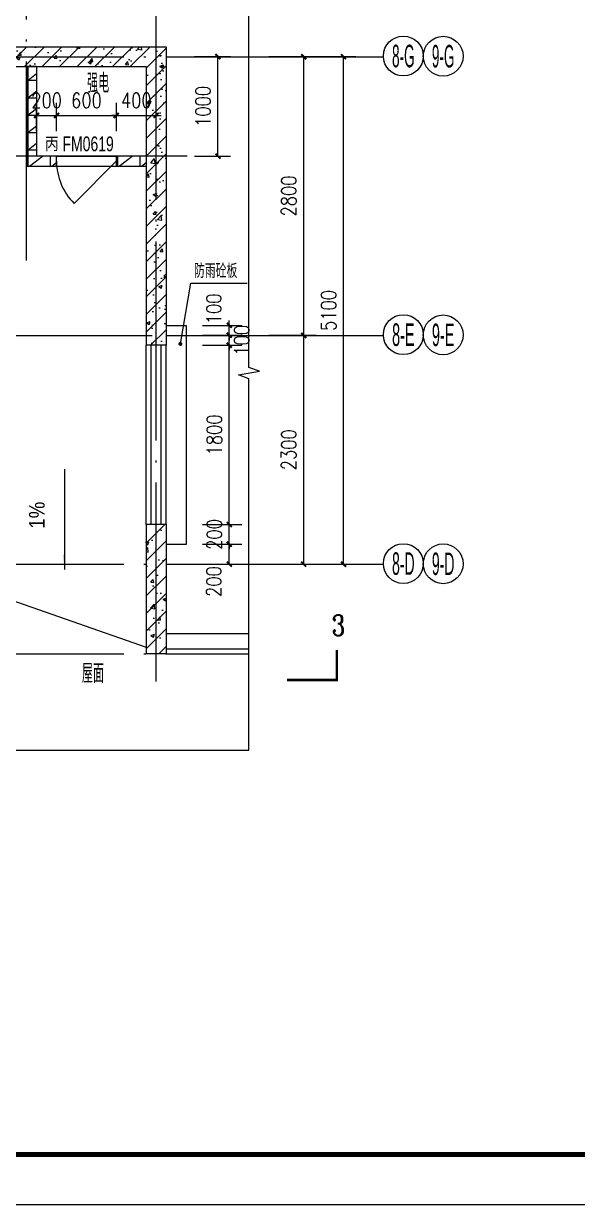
# Model space of a CAD drawing. Extents: x 718358 to 1668613, y -348838 to -159582.
# Drawn here: x 817805 to 823364, y -263294 to -251430 of the extents above; entities that cross this region are included whole.
import ezdxf
from ezdxf.enums import TextEntityAlignment as Align

# ---------------------------------------------------------------- set-up
doc = ezdxf.new("R2010")
doc.units = 0
doc.header["$LTSCALE"] = 1000
doc.linetypes.add('DOTE', pattern=[2.42, 2, -0.2, 0.02, -0.2])
for name, color, linetype in [('建-可见线', 7, 'Continuous'), ('建-图框', 4, 'Continuous'), ('建-墙体', 2, 'Continuous'), ('建-尺寸', 73, 'Continuous'), ('建-引出', 3, 'Continuous'), ('建-影线', 8, 'Continuous'), ('建-房间名', 7, 'Continuous'), ('建-柱子', 6, 'Continuous'), ('建-符号', 3, 'Continuous'), ('建-符号说明', 7, 'Continuous'), ('建-轴标', 3, 'Continuous'), ('建-轴网', 14, 'DOTE'), ('建-门', 4, 'Continuous'), ('建-门窗-编号', 7, 'Continuous'), ('建-阳台', 5, 'Continuous'), ('排水线', 41, 'Continuous')]:
    doc.layers.add(name, color=color, linetype=linetype)
doc.styles.add('_TCH_AXIS', font='gt宽度调整.shx', dxfattribs={"bigfont": 'gt国标汉字.shx'})
doc.styles.add('_TCH_DIM', font='gt单线西文.shx', dxfattribs={"width": 0.8, "bigfont": 'gt单线中文.shx'})
doc.styles.add('_TCH_LABEL', font='COMPLEX', dxfattribs={"bigfont": 'GBCBIG'})
doc.styles.add('_TCH_WINDOW', font='gt单线西文.shx', dxfattribs={"height": 3.5, "bigfont": 'gt单线中文.shx'})
doc.styles.add('DIM_FONT', font='SIMPLEX.shx', dxfattribs={"width": 0.8, "bigfont": 'GBCBIG.shx'})
doc.dimstyles.new('DIMN50', dxfattribs={"dimscale": 0.5, "dimtxt": 300, "dimasz": 100, "dimexe": 250, "dimexo": 300, "dimgap": 150, "dimtad": 1, "dimdec": 0, "dimzin": 0, "dimdsep": 46, "dimtxsty": 'DIM_FONT', "dimblk": 'ARCHTICK', "dimcen": 0.09, "dimdle": 1, "dimclrt": 7, "dimazin": 2, "dimtfac": 1, "dimtdec": 0, "dimtix": 1, "dimtmove": 2, "dimatfit": 3, "dimldrblk": 'ARCHTICK', "dimfxl": 1, "dimtolj": 1, "dimtzin": 0, "dimarcsym": 0})
pattern_1 = [(45, (0, 0), (-88.388348, 88.388348), []), (50, (0, 0), (358.63009, -31.37607), [37.5, -412.5]), (355, (0, 0), (-69.37567, 376.09607), [30, -330]), (100.4514, (29.9, -2.6), (289.25469, 344.71977), [31.8701, -350.57106]), (46.1842, (0, 100), (533.62052, -82.7595), [56.25, -618.75]), (96.6356, (44.47, 93.1), (467.33135, 487.05894), [47.80514, -525.8565]), (351.1842, (0, 100), (467.33097, 487.0593), [45, -495]), (21, (50, 75), (298.45353, -201.30945), [37.5, -412.5]), (326, (50, 75), (121.65767, 362.57502), [30, -330]), (71.4514, (74.87, 58.22), (420.11131, 161.26525), [31.8701, -350.57106]), (37.5, (0, 0), (6.079928, 166.446927), [0, -326, 0, -335, 0, -331.25]), (7.5, (0, 0), (131.53477, 197.205856), [0, -191, 0, -318.5, 0, -126.25]), (327.5, (-111.5, 0), (266.911218, -11.277436), [0, -125, 0, -390, 0, -517.5]), (317.5, (-161.5, 0), (291.593085, 50.05249), [0, -162.5, 0, -259, 0, -367.5])]
pattern_2 = [(0, (0, 0), (0, 175), []), (37.875, (200, 0), (-84.807639, 109.038328), []), (90, (200, 0), (-225, 1e-14), [])]

# ---------------------------------------------------------------- blocks, each defined once
blk = doc.blocks.new('_ArchTick')
at = {"color": 0, "linetype": 'ByBlock', "const_width": 0.4}
blk.add_lwpolyline([(-0.5, -0.5), (0.5, 0.5)], dxfattribs=at)
blk = doc.blocks.new('*D722')
at = {"layer": 'Defpoints', "color": 0, "transparency": 16777216}
for p in [(818136, -252352), (817936, -252662), (818136, -252662)]:
    blk.add_point(p, dxfattribs=at)
at = {"layer": '建-尺寸', "color": 0, "lineweight": -2, "transparency": 16777216}
for p, q in [((817936, -252512), (817936, -252227)), ((818136, -252512), (818136, -252227)), ((817936, -252352), (817886, -252352)), ((817936, -252352), (818136, -252352)), ((818136, -252352), (818186, -252352))]:
    blk.add_line(p, q, dxfattribs=at)
at = {"layer": '建-尺寸', "color": 0, "lineweight": -2, "transparency": 16777216, "xscale": 50, "yscale": 50, "zscale": 50}
blk.add_blockref('_ArchTick', (817936, -252352), dxfattribs=at)
at = {"layer": '建-尺寸', "color": 0, "lineweight": -2, "transparency": 16777216, "xscale": 50, "yscale": 50, "zscale": 50, "rotation": 180}
blk.add_blockref('_ArchTick', (818136, -252352), dxfattribs=at)
at = {"layer": '建-尺寸', "color": 7, "transparency": 16777216, "insert": (818036, -252202), "char_height": 150, "attachment_point": 5, "style": 'DIM_FONT'}
blk.add_mtext('\\A1;200', dxfattribs=at)
blk = doc.blocks.new('*D723')
at = {"layer": 'Defpoints', "color": 0, "transparency": 16777216}
for p in [(818736, -252352), (818136, -252662), (818736, -252662)]:
    blk.add_point(p, dxfattribs=at)
at = {"layer": '建-尺寸', "color": 0, "lineweight": -2, "transparency": 16777216}
for p, q in [((818136, -252512), (818136, -252227)), ((818736, -252512), (818736, -252227)), ((818135, -252352), (818736, -252352))]:
    blk.add_line(p, q, dxfattribs=at)
at = {"layer": '建-尺寸', "color": 0, "lineweight": -2, "transparency": 16777216, "xscale": 50, "yscale": 50, "zscale": 50, "rotation": 180}
blk.add_blockref('_ArchTick', (818136, -252352), dxfattribs=at)
at = {"layer": '建-尺寸', "color": 0, "lineweight": -2, "transparency": 16777216, "xscale": 50, "yscale": 50, "zscale": 50}
blk.add_blockref('_ArchTick', (818736, -252352), dxfattribs=at)
at = {"layer": '建-尺寸', "color": 7, "transparency": 16777216, "insert": (818436, -252202), "char_height": 150, "attachment_point": 5, "style": 'DIM_FONT'}
blk.add_mtext('\\A1;600', dxfattribs=at)
blk = doc.blocks.new('*D724')
at = {"layer": 'Defpoints', "color": 0, "transparency": 16777216}
for p in [(819136, -252352), (818736, -252662), (819136, -252662)]:
    blk.add_point(p, dxfattribs=at)
at = {"layer": '建-尺寸', "color": 0, "lineweight": -2, "transparency": 16777216}
for p, q in [((818736, -252512), (818736, -252227)), ((819136, -252512), (819136, -252227)), ((818736, -252352), (818686, -252352)), ((818736, -252352), (819136, -252352)), ((819136, -252352), (819186, -252352))]:
    blk.add_line(p, q, dxfattribs=at)
at = {"layer": '建-尺寸', "color": 0, "lineweight": -2, "transparency": 16777216, "xscale": 50, "yscale": 50, "zscale": 50}
blk.add_blockref('_ArchTick', (818736, -252352), dxfattribs=at)
at = {"layer": '建-尺寸', "color": 0, "lineweight": -2, "transparency": 16777216, "xscale": 50, "yscale": 50, "zscale": 50, "rotation": 180}
blk.add_blockref('_ArchTick', (819136, -252352), dxfattribs=at)
at = {"layer": '建-尺寸', "color": 7, "transparency": 16777216, "insert": (818936, -252202), "char_height": 150, "attachment_point": 5, "style": 'DIM_FONT'}
blk.add_mtext('\\A1;400', dxfattribs=at)
blk = doc.blocks.new('*D725')
at = {"layer": 'Defpoints', "color": 0, "transparency": 16777216}
for p in [(819371, -251762), (819756, -251762), (819371, -252762)]:
    blk.add_point(p, dxfattribs=at)
at = {"layer": '建-尺寸', "color": 0, "lineweight": -2, "transparency": 16777216}
for p, q in [((819521, -251762), (819881, -251762)), ((819756, -252763), (819756, -251762)), ((819521, -252762), (819881, -252762))]:
    blk.add_line(p, q, dxfattribs=at)
at = {"layer": '建-尺寸', "color": 0, "lineweight": -2, "transparency": 16777216, "xscale": 50, "yscale": 50, "zscale": 50}
for p, rotation in [((819756, -251762), 90), ((819756, -252762), 270)]:
    blk.add_blockref('_ArchTick', p, dxfattribs=dict(at, rotation=rotation))
at = {"layer": '建-尺寸', "color": 7, "transparency": 16777216, "insert": (819606, -252262), "char_height": 150, "attachment_point": 5, "rotation": 90, "style": 'DIM_FONT'}
blk.add_mtext('\\A1;1000', dxfattribs=at)
blk = doc.blocks.new('*D1202')
at = {"layer": 'Defpoints', "color": 0, "transparency": 16777216}
for p in [(820417, -251762), (821017, -251762), (820417, -256862)]:
    blk.add_point(p, dxfattribs=at)
at = {"layer": '建-尺寸', "color": 0, "lineweight": -2, "transparency": 16777216}
for p, q in [((820567, -251762), (821142, -251762)), ((821017, -256863), (821017, -251762)), ((820567, -256862), (821142, -256862))]:
    blk.add_line(p, q, dxfattribs=at)
at = {"layer": '建-尺寸', "color": 0, "lineweight": -2, "transparency": 16777216, "xscale": 50, "yscale": 50, "zscale": 50}
for p, rotation in [((821017, -251762), 90), ((821017, -256862), 270)]:
    blk.add_blockref('_ArchTick', p, dxfattribs=dict(at, rotation=rotation))
at = {"layer": '建-尺寸', "color": 7, "transparency": 16777216, "insert": (820867, -254312), "char_height": 150, "attachment_point": 5, "rotation": 90, "style": 'DIM_FONT'}
blk.add_mtext('\\A1;5100', dxfattribs=at)
blk = doc.blocks.new('*D1700')
at = {"layer": 'Defpoints', "color": 0, "transparency": 16777216}
for p in [(820117, -254562), (820617, -254562), (820117, -256862)]:
    blk.add_point(p, dxfattribs=at)
at = {"layer": '建-尺寸', "color": 0, "lineweight": -2, "transparency": 16777216}
for p, q in [((820267, -254562), (820742, -254562)), ((820617, -256863), (820617, -254562)), ((820267, -256862), (820742, -256862))]:
    blk.add_line(p, q, dxfattribs=at)
at = {"layer": '建-尺寸', "color": 0, "lineweight": -2, "transparency": 16777216, "xscale": 50, "yscale": 50, "zscale": 50}
for p, rotation in [((820617, -254562), 90), ((820617, -256862), 270)]:
    blk.add_blockref('_ArchTick', p, dxfattribs=dict(at, rotation=rotation))
at = {"layer": '建-尺寸', "color": 7, "transparency": 16777216, "insert": (820467, -255712), "char_height": 150, "attachment_point": 5, "rotation": 90, "style": 'DIM_FONT'}
blk.add_mtext('\\A1;2300', dxfattribs=at)
blk = doc.blocks.new('*D1701')
at = {"layer": 'Defpoints', "color": 0, "transparency": 16777216}
for p in [(820117, -251762), (820617, -251762), (820117, -254562)]:
    blk.add_point(p, dxfattribs=at)
at = {"layer": '建-尺寸', "color": 0, "lineweight": -2, "transparency": 16777216}
for p, q in [((820267, -251762), (820742, -251762)), ((820617, -254563), (820617, -251762)), ((820267, -254562), (820742, -254562))]:
    blk.add_line(p, q, dxfattribs=at)
at = {"layer": '建-尺寸', "color": 0, "lineweight": -2, "transparency": 16777216, "xscale": 50, "yscale": 50, "zscale": 50}
for p, rotation in [((820617, -251762), 90), ((820617, -254562), 270)]:
    blk.add_blockref('_ArchTick', p, dxfattribs=dict(at, rotation=rotation))
at = {"layer": '建-尺寸', "color": 7, "transparency": 16777216, "insert": (820467, -253162), "char_height": 150, "attachment_point": 5, "rotation": 90, "style": 'DIM_FONT'}
blk.add_mtext('\\A1;2800', dxfattribs=at)
blk = doc.blocks.new('*D3360')
at = {"layer": 'Defpoints', "color": 0, "transparency": 16777216}
for p in [(819452, -256662), (819870, -256662), (819452, -256862)]:
    blk.add_point(p, dxfattribs=at)
at = {"layer": '建-尺寸', "color": 0, "lineweight": -2, "transparency": 16777216}
for p, q in [((819602, -256662), (819995, -256662)), ((819870, -256863), (819870, -256662)), ((819602, -256862), (819995, -256862))]:
    blk.add_line(p, q, dxfattribs=at)
at = {"layer": '建-尺寸', "color": 0, "lineweight": -2, "transparency": 16777216, "xscale": 50, "yscale": 50, "zscale": 50}
for p, rotation in [((819870, -256662), 90), ((819870, -256862), 270)]:
    blk.add_blockref('_ArchTick', p, dxfattribs=dict(at, rotation=rotation))
at = {"layer": '建-尺寸', "color": 7, "transparency": 16777216, "insert": (819715, -257036), "char_height": 150, "attachment_point": 5, "rotation": 90, "style": 'DIM_FONT'}
blk.add_mtext('\\A1;200', dxfattribs=at)
blk = doc.blocks.new('*D3361')
at = {"layer": 'Defpoints', "color": 0, "transparency": 16777216}
for p in [(819452, -256463), (819870, -256463), (819452, -256662)]:
    blk.add_point(p, dxfattribs=at)
at = {"layer": '建-尺寸', "color": 0, "lineweight": -2, "transparency": 16777216}
for p, q in [((819602, -256463), (819995, -256463)), ((819870, -256463), (819870, -256413)), ((819870, -256662), (819870, -256463)), ((819602, -256662), (819995, -256662)), ((819870, -256662), (819870, -256712))]:
    blk.add_line(p, q, dxfattribs=at)
at = {"layer": '建-尺寸', "color": 0, "lineweight": -2, "transparency": 16777216, "xscale": 50, "yscale": 50, "zscale": 50}
for p, rotation in [((819870, -256463), 270), ((819870, -256662), 90)]:
    blk.add_blockref('_ArchTick', p, dxfattribs=dict(at, rotation=rotation))
at = {"layer": '建-尺寸', "color": 7, "transparency": 16777216, "insert": (819720, -256563), "char_height": 150, "attachment_point": 5, "rotation": 90, "style": 'DIM_FONT'}
blk.add_mtext('\\A1;200', dxfattribs=at)
blk = doc.blocks.new('*D3362')
at = {"layer": 'Defpoints', "color": 0, "transparency": 16777216}
for p in [(819452, -254662), (819870, -254662), (819452, -256463)]:
    blk.add_point(p, dxfattribs=at)
at = {"layer": '建-尺寸', "color": 0, "lineweight": -2, "transparency": 16777216}
for p, q in [((819602, -254662), (819995, -254662)), ((819870, -256463), (819870, -254662)), ((819602, -256463), (819995, -256463))]:
    blk.add_line(p, q, dxfattribs=at)
at = {"layer": '建-尺寸', "color": 0, "lineweight": -2, "transparency": 16777216, "xscale": 50, "yscale": 50, "zscale": 50}
for p, rotation in [((819870, -254662), 90), ((819870, -256463), 270)]:
    blk.add_blockref('_ArchTick', p, dxfattribs=dict(at, rotation=rotation))
at = {"layer": '建-尺寸', "color": 7, "transparency": 16777216, "insert": (819720, -255563), "char_height": 150, "attachment_point": 5, "rotation": 90, "style": 'DIM_FONT'}
blk.add_mtext('\\A1;1800', dxfattribs=at)
blk = doc.blocks.new('*D3363')
at = {"layer": 'Defpoints', "color": 0, "transparency": 16777216}
for p in [(819452, -254562), (819870, -254562), (819452, -254662)]:
    blk.add_point(p, dxfattribs=at)
at = {"layer": '建-尺寸', "color": 0, "lineweight": -2, "transparency": 16777216}
for p, q in [((819602, -254562), (819995, -254562)), ((819870, -254562), (819870, -254512)), ((819870, -254662), (819870, -254562)), ((819602, -254662), (819995, -254662)), ((819870, -254662), (819870, -254712))]:
    blk.add_line(p, q, dxfattribs=at)
at = {"layer": '建-尺寸', "color": 0, "lineweight": -2, "transparency": 16777216, "xscale": 50, "yscale": 50, "zscale": 50}
for p, rotation in [((819870, -254562), 270), ((819870, -254662), 90)]:
    blk.add_blockref('_ArchTick', p, dxfattribs=dict(at, rotation=rotation))
at = {"layer": '建-尺寸', "color": 7, "transparency": 16777216, "insert": (819995, -254612), "char_height": 150, "attachment_point": 5, "rotation": 90, "style": 'DIM_FONT'}
blk.add_mtext('\\A1;100', dxfattribs=at)
blk = doc.blocks.new('*D3364')
at = {"layer": 'Defpoints', "color": 0, "transparency": 16777216}
for p in [(819452, -254462), (819870, -254462), (819452, -254562)]:
    blk.add_point(p, dxfattribs=at)
at = {"layer": '建-尺寸', "color": 0, "lineweight": -2, "transparency": 16777216}
for p, q in [((819602, -254462), (819995, -254462)), ((819870, -254462), (819870, -254412)), ((819870, -254562), (819870, -254462)), ((819602, -254562), (819995, -254562)), ((819870, -254562), (819870, -254612))]:
    blk.add_line(p, q, dxfattribs=at)
at = {"layer": '建-尺寸', "color": 0, "lineweight": -2, "transparency": 16777216, "xscale": 50, "yscale": 50, "zscale": 50}
for p, rotation in [((819870, -254462), 270), ((819870, -254562), 90)]:
    blk.add_blockref('_ArchTick', p, dxfattribs=dict(at, rotation=rotation))
at = {"layer": '建-尺寸', "color": 7, "transparency": 16777216, "insert": (819715, -254296), "char_height": 150, "attachment_point": 5, "rotation": 90, "style": 'DIM_FONT'}
blk.add_mtext('\\A1;100', dxfattribs=at)

msp = doc.modelspace()

# ---------------------------------------------------------------- hatches: boundary and pattern name
at = {"layer": '建-影线'}
h = msp.add_hatch(dxfattribs=at)
h.set_pattern_fill('钢筋混凝土', color=256, scale=50, style=0)
h.set_pattern_definition(pattern_1)
h.paths.add_polyline_path([(816835.6, -251662.4), (816835.6, -251862.4), (819035.6, -251862.4), (819235.6, -251662.4)])
h = msp.add_hatch(dxfattribs=at)
h.set_pattern_fill('钢筋混凝土', color=256, scale=50, style=0)
h.set_pattern_definition(pattern_1)
h.paths.add_polyline_path([(819235.6, -251662.4), (819035.6, -251862.4), (819035.6, -252762.4), (819235.6, -252762.4)])
h = msp.add_hatch(dxfattribs=at)
h.set_pattern_fill('空心砖', color=256, scale=50, style=0)
h.set_pattern_definition(pattern_2)
h.paths.add_polyline_path([(817835.6, -251862.4), (817835.6, -252862.4), (817935.6, -252762.4), (817935.6, -251862.4)])
h = msp.add_hatch(dxfattribs=at)
h.set_pattern_fill('空心砖', color=256, scale=50, style=0)
h.set_pattern_definition(pattern_2)
h.paths.add_polyline_path([(817835.6, -252862.4), (818135.6, -252862.4), (818135.6, -252762.4), (817935.6, -252762.4)])
h = msp.add_hatch(dxfattribs=at)
h.set_pattern_fill('空心砖', color=256, scale=50, style=0)
h.set_pattern_definition(pattern_2)
h.paths.add_polyline_path([(819035.6, -252762.4), (818735.6, -252762.4), (818735.6, -252862.4), (819035.6, -252862.4)])
h = msp.add_hatch(dxfattribs=at)
h.set_pattern_fill('钢筋混凝土', color=256, scale=50, style=0)
h.set_pattern_definition(pattern_1)
h.paths.add_polyline_path([(819235.6, -252762.4), (819035.6, -252762.4), (819035.6, -254662.4), (819235.6, -254662.4)])
h = msp.add_hatch(dxfattribs=at)
h.set_pattern_fill('钢筋混凝土', color=256, scale=50, style=0)
h.set_pattern_definition(pattern_1)
h.paths.add_polyline_path([(819035.6, -256462.4), (819035.6, -257762.4), (819235.6, -257762.4), (819235.6, -256462.4)])
at = {"layer": '建-符号'}
msp.add_hatch(color=256, dxfattribs=at).paths.add_polyline_path([(818216.2, -256915.1), (818216.2, -256765.1), (818196.2, -256765.1)])

# ---------------------------------------------------------------- linework, layer by layer
at = {"layer": '建-可见线'}
for p, q in [((819035.6, -256462.4), (819035.6, -254662.4)), ((819235.6, -256462.4), (819235.6, -254662.4))]:
    msp.add_line(p, q, dxfattribs=at)
for points in [[(819235.6, -254462.4), (819435.6, -254462.4), (819435.6, -256662.4), (819235.6, -256662.4)], [(820067.4, -257562.4), (819235.6, -257562.4)], [(819235.6, -257712.4), (820067.4, -257712.4)]]:
    msp.add_lwpolyline(points, dxfattribs=at)
at = {"layer": '建-图框'}
msp.add_lwpolyline([(802458.1, -263294.4), (844508.1, -263294.4), (844508.1, -233594.4), (802458.1, -233594.4)], close=True, dxfattribs=at)
at = {"layer": '建-图框', "const_width": 50}
msp.add_lwpolyline([(803708.1, -262794.4), (844008.1, -262794.4), (844008.1, -234094.4), (803708.1, -234094.4)], close=True, dxfattribs=at)
at = {"layer": '建-墙体'}
for p, q in [((817835.6, -251862.4), (817835.6, -252862.4)), ((817935.6, -251862.4), (817835.6, -251862.4)), ((817935.6, -251862.4), (817935.6, -252762.4)), ((818135.6, -252762.4), (817935.6, -252762.4)), ((818135.6, -252862.4), (818135.6, -252762.4)), ((819035.6, -252762.4), (818735.6, -252762.4)), ((818735.6, -252762.4), (818735.6, -252862.4)), ((817835.6, -252862.4), (818135.6, -252862.4)), ((818735.6, -252862.4), (819035.6, -252862.4))]:
    msp.add_line(p, q, dxfattribs=at)
at = {"layer": '建-引出'}
for p, q in [((819379.1, -254648.3), (819483, -254038.6)), ((819483, -254038.6), (820050, -254038.6))]:
    msp.add_line(p, q, dxfattribs=at)
at = {"layer": '建-引出', "const_width": 20}
msp.add_lwpolyline([(819377.4, -254658.2, 1), (819380.7, -254638.5, 1)], format="xyb", close=True, dxfattribs=at)
at = {"layer": '建-柱子'}
for p, q in [((816835.6, -251662.4), (819235.6, -251662.4)), ((819235.6, -251662.4), (819235.6, -252762.4)), ((816835.6, -251862.4), (819035.6, -251862.4)), ((819035.6, -251862.4), (819035.6, -252762.4)), ((819035.6, -252762.4), (819035.6, -254662.4)), ((819235.6, -252762.4), (819235.6, -254662.4)), ((819235.6, -254662.4), (819035.6, -254662.4)), ((819035.6, -256462.4), (819035.6, -257762.4)), ((819235.6, -256462.4), (819035.6, -256462.4)), ((819235.6, -256462.4), (819235.6, -257762.4)), ((819235.6, -257762.4), (819035.6, -257762.4))]:
    msp.add_line(p, q, dxfattribs=at)
at = {"layer": '建-符号'}
for points in [[(820067.4, -258729.3), (820067.4, -254998.2), (819962.4, -254960), (820172.4, -254923), (820067.4, -254885.7), (820067.4, -251154.7)], [(818216.2, -255907.2), (818216.2, -256915.1)], [(807132.3, -258729.3), (813543.6, -258729.3), (813581.8, -258624.3), (813618.8, -258834.3), (813656.1, -258729.3), (820067.4, -258729.3)]]:
    msp.add_lwpolyline(points, dxfattribs=at)
at = {"layer": '建-符号', "const_width": 25}
msp.add_lwpolyline([(820950.3, -257725.2), (820950.3, -258025.2), (820450.3, -258025.2)], dxfattribs=at)
at = {"layer": '建-轴标'}
for p, q in [((820067.4, -251762.4), (821417.4, -251762.4)), ((820067.4, -254562.4), (821417.4, -254562.4)), ((820067.4, -256862.4), (821417.4, -256862.4))]:
    msp.add_line(p, q, dxfattribs=at)
for centre in [(821617.3, -251755.5), (822017.3, -251757.4), (821617.3, -254555.5), (822017.3, -254557.4), (821617.3, -256855.5), (822017.3, -256857.4)]:
    msp.add_circle(centre, 200, dxfattribs=at)
at = {"layer": '建-轴网'}
for p, q in [((817835.5, -253809.4), (817835.5, -250815.2)), ((819135.6, -258039.6), (819135.6, -251154.7)), ((807132.3, -251762.4), (820067.4, -251762.4)), ((819445.8, -252762.4), (816270.3, -252762.4)), ((807132.3, -254562.4), (820062.6, -254562.4)), ((809835.6, -254562.4), (820067.4, -254562.4)), ((807132.3, -256862.4), (820067.4, -256862.4)), ((807132.3, -257762.4), (820067.4, -257762.4))]:
    msp.add_line(p, q, dxfattribs=at)
at = {"layer": '建-门'}
for p, q in [((818135.6, -252762.4), (818735.6, -252762.4)), ((818735.6, -252812.4), (818311.3, -253236.7)), ((818135.6, -252862.4), (818735.6, -252862.4))]:
    msp.add_line(p, q, dxfattribs=at)
msp.add_arc((818735.6, -252812.4), 600, 180, 225, dxfattribs=at)
at = {"layer": '建-阳台'}
for p, q in [((819085.6, -256462.4), (819085.6, -254662.4)), ((819185.6, -256462.4), (819185.6, -254662.4))]:
    msp.add_line(p, q, dxfattribs=at)
at = {"layer": '排水线', "ltscale": 0.5}
msp.add_line((816935.6, -256962.4), (819035.6, -257695), dxfattribs=at)

# ---------------------------------------------------------------- texts
at = {"layer": '建-房间名', "style": 'DIM_FONT', "width": 0.8}
for s, p in [('强电', (818442.2, -252125)), ('屋面', (818389.9, -258056))]:
    msp.add_text(s, height=192.91, dxfattribs=at).set_placement(p)
at = {"layer": '建-符号', "style": '_TCH_DIM', "width": 0.888889}
msp.add_text('1%', height=157.5, rotation=90, dxfattribs=at).set_placement((818016.5, -256504.5))
at = {"layer": '建-符号说明'}
for s, height, style, width, p in [('防雨砼板', 143.31, '_TCH_DIM', 0.8, (819515.4, -253986.1)), ('3', 212.5, '_TCH_LABEL', 0.705882, (820900.3, -257581.5))]:
    msp.add_text(s, height=height, dxfattribs=dict(at, style=style, width=width)).set_placement(p)
at = {"layer": '建-轴标', "style": '_TCH_AXIS'}
for s, width, p, p2 in [('8-G', 0.344262, (821504.1, -251868.6), (821730.4, -251868.6)), ('9-G', 0.344262, (821904.1, -251870.6), (822130.4, -251870.6)), ('8-E', 0.355932, (821504.1, -254668.6), (821730.4, -254668.6)), ('9-E', 0.355932, (821904.1, -254670.6), (822130.4, -254670.6)), ('8-D', 0.35, (821504.1, -256968.6), (821730.4, -256968.6)), ('9-D', 0.35, (821904.1, -256970.6), (822130.4, -256970.6))]:
    msp.add_text(s, height=226.27, dxfattribs=dict(at, width=width)).set_placement(p, p2, align=Align.FIT)
at = {"layer": '建-门窗-编号', "style": '_TCH_WINDOW'}
msp.add_text('丙', height=143.3, rotation=0, dxfattribs=at).set_placement((818020.1, -252712.4))
at = {"layer": '建-门窗-编号', "style": '_TCH_WINDOW', "width": 0.705882}
msp.add_text('FM0619', height=148.75, rotation=0, dxfattribs=at).set_placement((818195.1, -252712.4))

# ---------------------------------------------------------------- dimensions: what is measured, and where the dimension line sits
at = {"layer": '建-尺寸'}
for p1, p2, distance, picture, middle in [((819370.6, -252762.4), (819370.6, -251762.4), -384.9, '*D725', (819605.5, -252262.4)), ((820117.4, -254562.4), (820117.4, -251762.4), -500, '*D1701', (820467.4, -253162.4)), ((820417.4, -256862.4), (820417.4, -251762.4), -600, '*D1202', (820867.4, -254312.4)), ((817935.6, -252662.4), (818135.6, -252662.4), 310.5, '*D722', (818035.6, -252201.9)), ((818135.6, -252662.4), (818735.6, -252662.4), 310.5, '*D723', (818435.6, -252201.9)), ((818735.6, -252662.4), (819135.6, -252662.4), 310.5, '*D724', (818935.6, -252201.9)), ((820117.4, -256862.4), (820117.4, -254562.4), -500, '*D1700', (820467.4, -255712.4)), ((819452.5, -256462.8), (819452.5, -254662.4), -417.8, '*D3362', (819720.3, -255562.6)), ((819452.5, -256662.4), (819452.5, -256462.8), -417.8, '*D3361', (819720.3, -256562.6))]:
    dim = msp.add_aligned_dim(p1=p1, p2=p2, distance=distance, dimstyle='DIMN50', dxfattribs=at)
    dim.commit()
    dim.dimension.update_dxf_attribs({"geometry": picture, "text_midpoint": middle})
for base, p1, p2, picture, middle in [((819870.3, -254462.4), (819452.5, -254562.4), (819452.5, -254462.4), '*D3364', (819715.3, -254295.9)), ((819870.3, -254562.4), (819452.5, -254662.4), (819452.5, -254562.4), '*D3363', (819995.3, -254612.4)), ((819870.3, -256662.4), (819452.5, -256862.4), (819452.5, -256662.4), '*D3360', (819715.3, -257035.9))]:
    dim = msp.add_linear_dim(base=base, p1=p1, p2=p2, angle=90, dimstyle='DIMN50', dxfattribs=at)
    dim.commit()
    dim.dimension.update_dxf_attribs({"geometry": picture, "text_midpoint": middle, "dimtype": 161})

doc.saveas('drawing.dxf')
